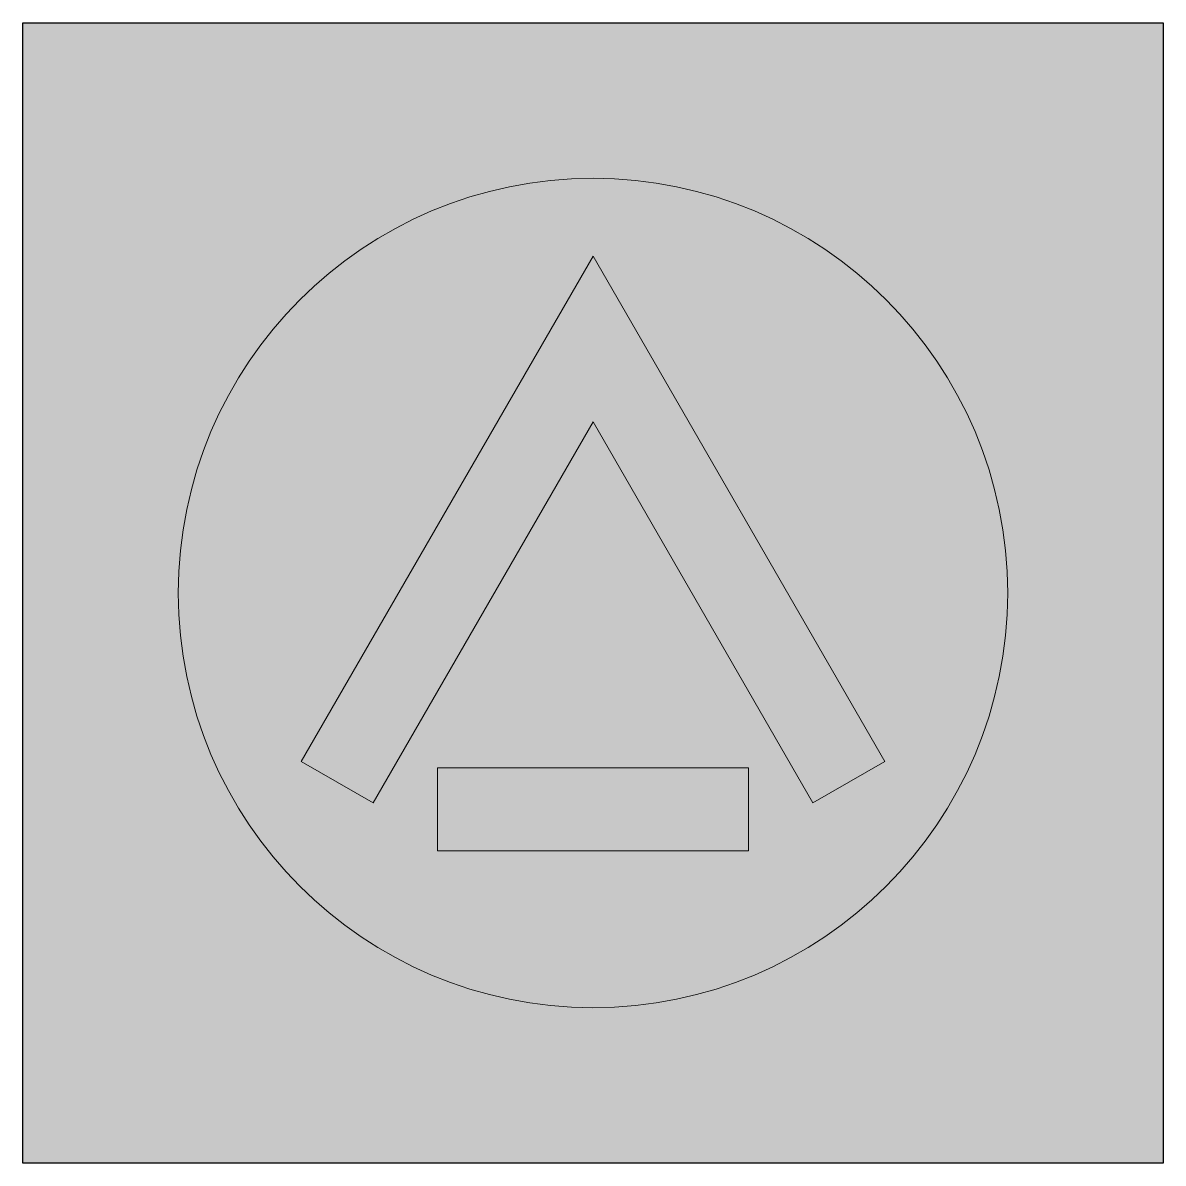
# Model space of a CAD drawing. Header units: millimetres. Extents: x -275 to 275, y 0 to 550.
import ezdxf

# ---------------------------------------------------------------- set-up
doc = ezdxf.new("R2010")
doc.units = ezdxf.units.MM

msp = doc.modelspace()

# ---------------------------------------------------------------- hatches: boundary and pattern name
at = {"lineweight": 0, "true_color": 0x1e1e1d, "extrusion": (0, 0, -1)}
h = msp.add_hatch(color=250, dxfattribs=at)
h.paths.add_polyline_path([(-275, 550), (-275, 0), (275, 0), (275, 550)])
h.paths.add_polyline_path([(75, 190.6), (75, 150.6), (-75, 150.6), (-75, 190.6)], flags=16)
h.paths.add_polyline_path([(106.09, 173.75), (0, 357.5), (-106.09, 173.75), (-140.73, 193.75), (0, 437.5), (140.73, 193.75)], flags=16)
at = {"lineweight": 0, "true_color": 0x007de2, "extrusion": (0, 0, -1)}
msp.add_hatch(color=150, dxfattribs=at).paths.add_polyline_path([(140.73, 193.75), (0, 437.5), (-140.73, 193.75), (-106.09, 173.75), (0, 357.5), (106.09, 173.75)], flags=0)

# ---------------------------------------------------------------- linework, layer by layer
at = {"flags": 128}
msp.add_lwpolyline([(-275, 550), (275, 550), (275, 0), (-275, 0)], close=True, dxfattribs=at)
at = {"color": 150, "lineweight": 0, "true_color": 0x007de2, "flags": 128}
for points in [[(-140.73, 193.75), (0, 437.5), (140.73, 193.75), (106.09, 173.75), (0, 357.5), (-106.09, 173.75)], [(75, 190.6), (75, 150.6), (-75, 150.6), (-75, 190.6)]]:
    msp.add_lwpolyline(points, close=True, dxfattribs=at)
at = {"color": 7, "lineweight": 13, "true_color": 0xf6f6f6}
msp.add_circle((0, 275), 200, dxfattribs=at)
at = {"color": 150, "lineweight": 0, "true_color": 0x007de2, "extrusion": (0, 0, -1)}
msp.add_solid([(-75, 190.6), (-75, 150.6), (75, 190.6), (75, 150.6)], dxfattribs=at)

doc.saveas('drawing.dxf')
